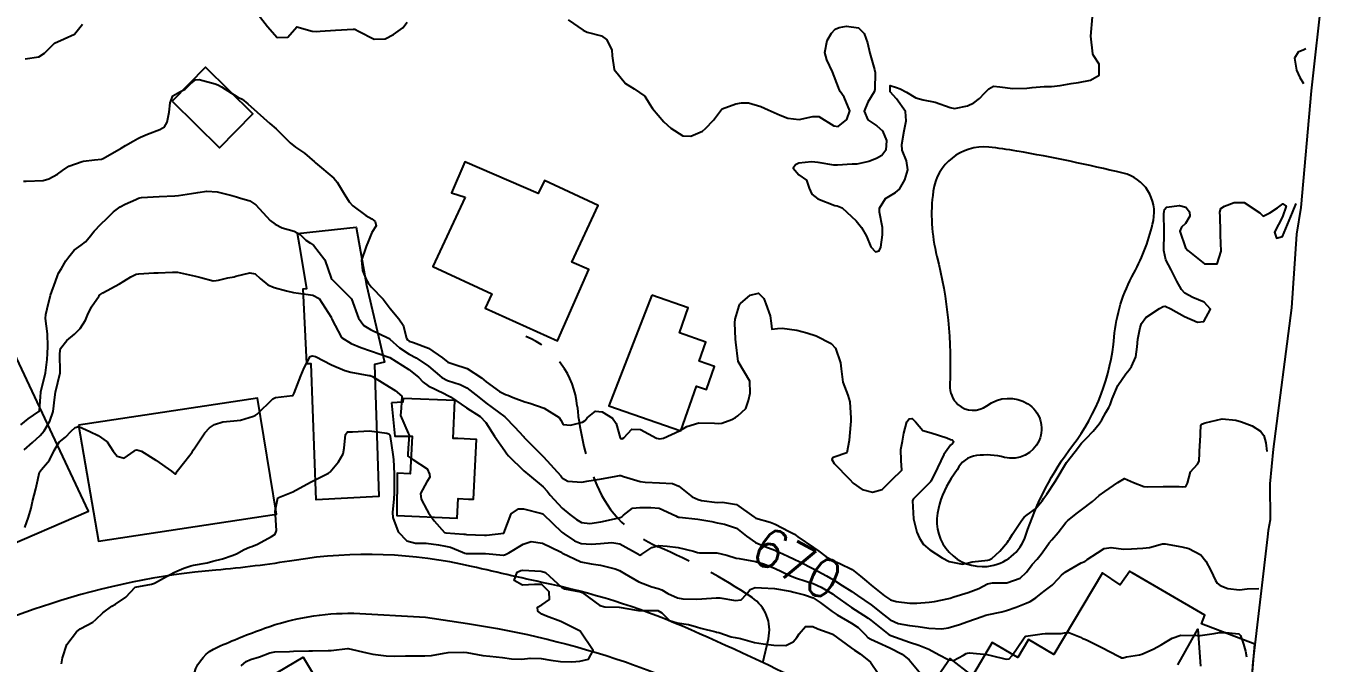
# Model space of a CAD drawing. Header units: metres. Extents: x 298520 to 308411, y 7433745 to 7450750.
# Drawn here: x 300489.4 to 300623.2, y 7445935.6 to 7446001.3 of the extents above; entities that cross this region are included whole.
import ezdxf
from ezdxf.enums import TextEntityAlignment as Align

# ---------------------------------------------------------------- set-up
doc = ezdxf.new("R2010")
doc.units = ezdxf.units.M
doc.header["$LTSCALE"] = 10
doc.linetypes.add('DASHED', pattern=[0.75, 0.5, -0.25])
for name, color, linetype in [('Area', 45, 'Continuous'), ('Cotas', 45, 'Continuous'), ('Curvas de Nivel 1m', 11, 'Continuous'), ('Curvas de Nivel 5m', 15, 'Continuous'), ('Edificações', 30, 'Continuous'), ('Hidrografia', 140, 'Continuous'), ('Vias Primárias', 230, 'Continuous'), ('Vias Secundárias', 230, 'DASHED')]:
    doc.layers.add(name, color=color, linetype=linetype)
doc.styles.add('Style-STANDARD', font='STANDARD.shx')

msp = doc.modelspace()

# ---------------------------------------------------------------- linework, layer by layer
at = {"layer": 'Area'}
msp.add_polyline3d([(300623.19, 7446004.82, 679.49), (300622.07, 7445994.59, 675.5), (300620.98, 7445982.57, 671.49), (300620.56, 7445979.82, 671.14), (300620.05, 7445972.21, 674.22), (300618.14, 7445957.65, 669.54), (300617.81, 7445954.07, 676.46), (300617.83, 7445950.33, 674.09), (300617.61, 7445949.23, 674.25), (300617.54, 7445948.58, 673.91), (300616.05, 7445935.68, 674.17), (300615.76, 7445932.02, 672.63)], dxfattribs=at)
at = {"layer": 'Curvas de Nivel 1m', "flags": 128}
for points, elevation in [([(300489.3, 7445997.9), (300490.72, 7445998.12), (300491.3, 7445998.49), (300492.33, 7445999.51), (300493.32, 7445999.97), (300494.38, 7446000.44), (300495.2, 7446001.48)], 667), ([(300513.35, 7446002.48), (300514.31, 7446001.25), (300515.32, 7446000.12), (300516.41, 7446000.14), (300517.33, 7446001.22), (300518.91, 7446000.78), (300519.33, 7446000.73), (300519.76, 7446000.76), (300521.33, 7446000.87), (300523.17, 7446000.98), (300523.33, 7446000.97), (300523.72, 7446000.75), (300525.32, 7445999.95), (300526.46, 7445999.97), (300527.33, 7446000.41), (300528.27, 7446001.09), (300528.73, 7446001.69)], 667), ([(300545.35, 7446001.93), (300546.92, 7446000.86), (300547.33, 7446000.66), (300548.78, 7446000.29), (300549.32, 7445999.91), (300549.86, 7445998.82), (300549.91, 7445998.22), (300550.09, 7445996.82), (300551.27, 7445995.36), (300552.17, 7445994.8), (300553.26, 7445994.04), (300553.75, 7445993.28), (300554.06, 7445992.78), (300555.22, 7445991.41), (300555.95, 7445990.75), (300557.21, 7445989.95), (300558.02, 7445989.92), (300559.21, 7445990.46), (300559.54, 7445990.72), (300560.35, 7445991.58), (300561.18, 7445992.69), (300561.24, 7445992.74), (300562.67, 7445993.25), (300563.25, 7445993.37), (300563.96, 7445993.37), (300565.24, 7445992.99), (300566.02, 7445992.63), (300567.23, 7445992.11), (300568.04, 7445991.8), (300569.22, 7445991.65), (300570.61, 7445991.96), (300571.23, 7445991.95), (300572.77, 7445991), (300573.22, 7445990.92), (300574.12, 7445991.65), (300574.45, 7445992.54), (300573.86, 7445993.94), (300573.44, 7445994.55), (300573.38, 7445994.66), (300573.27, 7445994.95), (300572.64, 7445996.56), (300572.05, 7445997.82), (300571.85, 7445998.56), (300572.1, 7445999.79), (300572.53, 7446000.56), (300572.93, 7446000.96), (300573.34, 7446001.15), (300574.1, 7446001.29), (300575.34, 7446001.1), (300575.91, 7446000.51), (300576.27, 7445999.56), (300576.5, 7445998.51), (300576.99, 7445996.8), (300577.04, 7445996.5), (300577.01, 7445994.75), (300576.95, 7445994.5), (300576.31, 7445993.45), (300575.92, 7445992.52), (300576.31, 7445991.6), (300577.22, 7445991), (300577.82, 7445990.49), (300578.23, 7445989.47), (300578.15, 7445988.49), (300577.73, 7445987.95), (300577.18, 7445987.64), (300576.39, 7445987.3), (300575.17, 7445987.04), (300574.68, 7445987.03), (300573.17, 7445986.93), (300572.77, 7445986.95), (300571.17, 7445987.22), (300570.49, 7445987.27), (300569.17, 7445987.13), (300568.81, 7445986.96), (300568.59, 7445986.61), (300569.16, 7445985.93), (300569.95, 7445985.38), (300570.23, 7445984.58), (300570.52, 7445983.96), (300571.13, 7445983.46), (300572.89, 7445982.79), (300573.12, 7445982.73), (300573.63, 7445982.54), (300575.1, 7445981.21), (300575.65, 7445980.52), (300576.17, 7445979.6), (300576.62, 7445978.51), (300577.07, 7445978), (300577.46, 7445978.11), (300577.63, 7445978.49), (300577.82, 7445979.76), (300577.8, 7445980.49), (300577.51, 7445982.1), (300577.51, 7445982.5), (300578.13, 7445983.49), (300579.14, 7445984.1), (300579.56, 7445984.47), (300580.13, 7445985.44), (300580.43, 7445986.46), (300580.27, 7445987.37), (300579.85, 7445988.47), (300579.8, 7445989.07), (300580.03, 7445990.47), (300580.25, 7445991.5), (300580.17, 7445992.47), (300579.25, 7445993.78), (300578.59, 7445994.49), (300578.61, 7445995.15), (300579.27, 7445994.95), (300579.62, 7445994.83), (300580.29, 7445994.46), (300581.25, 7445993.88), (300582.01, 7445993.68), (300583.25, 7445993.43), (300584.79, 7445992.87), (300585.24, 7445992.8), (300586.57, 7445993.06), (300587.25, 7445993.38), (300587.81, 7445993.82), (300588.34, 7445994.37), (300588.8, 7445994.83), (300589.27, 7445995.08), (300589.93, 7445995.01), (300591.27, 7445994.84), (300592.71, 7445994.87), (300593.27, 7445994.95), (300594.51, 7445995.06), (300595.27, 7445995.05), (300596.16, 7445995.17), (300597.27, 7445995.38), (300598.06, 7445995.47), (300599.28, 7445995.71), (300600.17, 7445996.23), (300600.17, 7445997.36), (300599.59, 7445998.24), (300599.52, 7445998.44), (300599.33, 7446000.24), (300599.49, 7446002.24)], 667), ([(300621.51, 7445998.95), (300621.32, 7445998.85), (300620.72, 7445998.58), (300620.36, 7445997.99), (300620.54, 7445996.74), (300620.88, 7445995.98), (300621.27, 7445995.37)], 667), ([(300489.14, 7445985.3), (300489.4, 7445985.29), (300491.14, 7445985.36), (300491.75, 7445985.52), (300492.64, 7445986.02), (300493.16, 7445986.4), (300493.82, 7445986.83), (300495.17, 7445987.32), (300495.31, 7445987.34), (300496.46, 7445987.47), (300497.17, 7445987.56), (300497.35, 7445987.63), (300499.19, 7445988.7), (300499.65, 7445988.96), (300500.43, 7445989.42), (300500.91, 7445989.69), (300501.2, 7445989.82), (300501.92, 7445990.12), (300503.21, 7445990.62), (300503.69, 7445990.9), (300503.94, 7445991.37), (300504.17, 7445992.42), (300504.25, 7445993.37), (300504.53, 7445994.09), (300505.25, 7445994.5), (300505.82, 7445994.79), (300506.39, 7445995.35), (300506.87, 7445995.75), (300507.27, 7445995.77), (300508.92, 7445995.32), (300509.18, 7445995.23), (300509.26, 7445995.19), (300509.55, 7445995.01), (300511.25, 7445993.97), (300511.71, 7445993.74), (300512.3, 7445993.27), (300513.23, 7445992.39), (300514.56, 7445991.25), (300515.21, 7445990.67), (300516.64, 7445989.23), (300517.19, 7445988.78), (300518.15, 7445988.17), (300519.17, 7445987.27), (300519.26, 7445987.19), (300521.15, 7445985.6), (300521.52, 7445985.17), (300522.13, 7445984.16), (300522.73, 7445983.15), (300523.12, 7445982.74), (300524.48, 7445981.75), (300525.1, 7445981.39), (300525.44, 7445981.12), (300525.54, 7445980.66), (300525.08, 7445979.99), (300524.74, 7445979.13), (300524.5, 7445978.56), (300524.02, 7445977.14), (300524.11, 7445976.06), (300524.49, 7445975.13), (300524.69, 7445974.8), (300525.02, 7445974.38), (300526.26, 7445973.11), (300526.99, 7445972.16), (300527.86, 7445971.09), (300528.31, 7445970.42), (300528.67, 7445969.07), (300528.78, 7445968.9), (300528.95, 7445968.79), (300529.38, 7445968.63), (300530.94, 7445968.05), (300532.37, 7445967.04), (300532.93, 7445966.62), (300533.55, 7445966.39), (300534.92, 7445965.97), (300536.4, 7445964.98), (300536.9, 7445964.58), (300538.27, 7445963.59), (300538.89, 7445963.27), (300539.12, 7445963.19), (300539.67, 7445962.95), (300540.88, 7445962.53), (300541.41, 7445962.39), (300542.87, 7445961.88), (300544.42, 7445960.89), (300544.6, 7445960.64), (300544.85, 7445960.19), (300545.6, 7445960.12), (300546.85, 7445960.42), (300547.12, 7445960.59), (300547.33, 7445960.86), (300548.17, 7445961.55), (300548.86, 7445961.49), (300549.92, 7445960.82), (300550.3, 7445960.27), (300550.71, 7445958.81), (300550.77, 7445958.75), (300550.83, 7445958.73), (300550.94, 7445958.7), (300551.1, 7445958.81), (300551.94, 7445959.7), (300552.84, 7445959.65), (300554.49, 7445958.77), (300554.83, 7445958.69), (300555.21, 7445958.76), (300556.84, 7445959.54), (300557.62, 7445959.96), (300558.85, 7445960.36), (300560.45, 7445960.3), (300560.85, 7445960.28), (300561.22, 7445960.32), (300562.26, 7445960.68), (300562.62, 7445960.91), (300562.86, 7445961.07), (300563.71, 7445961.82), (300563.99, 7445962.66), (300564.15, 7445963.4), (300564.1, 7445964.66), (300562.92, 7445966.67), (300562.67, 7445968.67), (300562.64, 7445968.99), (300562.55, 7445970.67), (300562.59, 7445971.06), (300563, 7445972.41), (300563.07, 7445972.6), (300563.14, 7445972.67), (300564.13, 7445973.54), (300565.01, 7445973.74), (300565.55, 7445973.18), (300565.77, 7445972.64), (300566.22, 7445971.39), (300566.32, 7445970.63), (300566.37, 7445970.03), (300566.97, 7445970.07), (300567.46, 7445970.12), (300568.97, 7445969.9), (300570.01, 7445969.63), (300570.96, 7445969.31), (300572.52, 7445968.55), (300572.95, 7445968.05), (300573.47, 7445966.54), (300573.54, 7445965.92), (300573.7, 7445964.54), (300574.22, 7445963.21), (300574.45, 7445962.53), (300574.55, 7445960.84), (300574.54, 7445960.53), (300574.39, 7445958.99), (300574.35, 7445958.53), (300574.11, 7445957.24), (300572.82, 7445956.82), (300572.63, 7445956.73), (300572.58, 7445956.55), (300572.81, 7445956.16), (300574.39, 7445954.53), (300574.78, 7445954.13), (300575.72, 7445953.46), (300576.77, 7445953.21), (300577.79, 7445953.48), (300578.78, 7445954.48), (300579.8, 7445955.47), (300579.74, 7445956.47), (300579.7, 7445957.59), (300579.88, 7445958.47), (300580.01, 7445959.3), (300580.32, 7445960.47), (300580.56, 7445960.76), (300580.86, 7445960.81), (300581.2, 7445960.45), (300581.97, 7445959.56), (300582.84, 7445959.31), (300584.45, 7445958.8), (300584.84, 7445958.64), (300585.01, 7445958.58), (300585.17, 7445958.4), (300585.02, 7445958.22), (300584.83, 7445958.06), (300584.13, 7445957.1), (300583.82, 7445956.42), (300583.5, 7445955.72), (300582.87, 7445954.43), (300582.84, 7445954.37), (300582.78, 7445954.26), (300580.96, 7445952.46), (300580.91, 7445952.31), (300581.01, 7445950.46), (300581.35, 7445949.08), (300581.62, 7445948.45), (300582.04, 7445947.78), (300582.7, 7445947.23), (300583.97, 7445946.42), (300584.69, 7445946.05), (300586.07, 7445945.78), (300586.68, 7445945.91), (300587.05, 7445946.01), (300588.68, 7445946.19), (300588.83, 7445946.21), (300589.08, 7445946.36), (300589.92, 7445947.12), (300590.71, 7445948.05), (300590.83, 7445948.22), (300590.91, 7445948.34), (300591.24, 7445948.86), (300592.18, 7445950.32), (300592.43, 7445950.62), (300592.74, 7445950.85), (300593.59, 7445951.46), (300594.28, 7445952.29), (300594.48, 7445952.58), (300594.77, 7445952.99), (300595.62, 7445954.28), (300596.8, 7445956.26), (300597.69, 7445957.38), (300598.36, 7445958.24), (300598.58, 7445958.49), (300598.84, 7445958.74), (300599.57, 7445959.5), (300600.17, 7445960.23), (300600.44, 7445960.65), (300600.87, 7445961.43), (300601.17, 7445961.92), (300601.3, 7445962.21), (300601.52, 7445962.84), (300602.1, 7445964.2), (300602.92, 7445965.4), (300603.28, 7445965.83), (300603.53, 7445966.18), (300603.95, 7445967.17), (300604.09, 7445968.18), (300604.17, 7445968.97), (300604.4, 7445970.18), (300604.54, 7445970.61), (300604.98, 7445971.21), (300606.41, 7445972.15), (300606.78, 7445972.36), (300607, 7445972.4), (300607.57, 7445972.13), (300608.98, 7445971.33), (300610.34, 7445970.75), (300610.98, 7445970.8), (300611.66, 7445972.09), (300611, 7445972.8), (300609.83, 7445973.29), (300609.02, 7445973.73), (300608.66, 7445974.12), (300608.19, 7445974.97), (300607.61, 7445976.13), (300607.06, 7445977.17), (300606.84, 7445978.14), (300606.88, 7445979.94), (300606.89, 7445980.14), (300606.87, 7445981.9), (300606.88, 7445982.14), (300606.91, 7445982.35), (300607.12, 7445982.61), (300608.47, 7445982.78), (300609.12, 7445982.59), (300609.51, 7445982.12), (300609.54, 7445981.69), (300609.1, 7445980.91), (300608.67, 7445980.55), (300608.52, 7445980.13), (300609.08, 7445978.42), (300609.32, 7445978.12), (300611.05, 7445976.76), (300612.37, 7445976.76), (300612.77, 7445978.07), (300612.72, 7445979.71), (300612.7, 7445980.08), (300612.66, 7445981.63), (300612.64, 7445982.08), (300612.73, 7445982.47), (300613.12, 7445982.71), (300614.12, 7445983.07), (300615.13, 7445983.1), (300616.76, 7445982.03), (300616.92, 7445981.83), (300617.11, 7445981.68), (300617.79, 7445982.01), (300618.59, 7445982.54), (300619.13, 7445982.93), (300619.48, 7445982.71), (300619.11, 7445981.62), (300618.29, 7445980.01), (300618.48, 7445979.4), (300619.09, 7445979.58), (300620.14, 7445982.06), (300620.52, 7445982.99)], 668), ([(300488.84, 7445960.13), (300489.61, 7445960.78), (300490.71, 7445961.53), (300490.77, 7445961.63), (300490.88, 7445963.04), (300490.9, 7445963.53), (300490.91, 7445963.55), (300491.38, 7445965.52), (300491.56, 7445966.88), (300491.59, 7445967.52), (300491.63, 7445968.21), (300491.6, 7445969.52), (300491.4, 7445971.1), (300491.42, 7445971.52), (300491.58, 7445972.11), (300491.92, 7445973.52), (300492.44, 7445974.94), (300492.64, 7445975.51), (300492.75, 7445975.78), (300493.03, 7445976.27), (300493.5, 7445977.05), (300493.79, 7445977.49), (300494.37, 7445978.18), (300495.07, 7445978.69), (300495.52, 7445979.02), (300495.91, 7445979.47), (300496.41, 7445980.14), (300497.09, 7445980.84), (300497.72, 7445981.45), (300498.43, 7445982.12), (300499.11, 7445982.65), (300499.63, 7445982.91), (300500.72, 7445983.41), (300501, 7445983.53), (300501.12, 7445983.56), (300501.3, 7445983.59), (300503.13, 7445983.69), (300504.73, 7445983.77), (300505.13, 7445983.8), (300506.47, 7445984), (300507.13, 7445984.13), (300508.06, 7445984.25), (300509.13, 7445984.17), (300510.62, 7445983.81), (300511.13, 7445983.67), (300511.42, 7445983.58), (300512.49, 7445983.27), (300513.12, 7445982.85), (300514.6, 7445981.24), (300515.09, 7445980.84), (300515.84, 7445980.48), (300517.08, 7445980.11), (300517.67, 7445979.8), (300518.28, 7445979.2), (300518.77, 7445978.89), (300519.07, 7445978.68), (300520.22, 7445977.18), (300520.9, 7445975.29), (300520.95, 7445975.17), (300521.02, 7445975.09), (300523, 7445973.15), (300523.7, 7445971.14), (300524.25, 7445970.41), (300524.96, 7445969.98), (300526.82, 7445969.1), (300526.95, 7445969), (300527.94, 7445968.08), (300528.94, 7445967.44), (300529.67, 7445967.06), (300530.92, 7445966.21), (300532.32, 7445965.04), (300532.9, 7445964.71), (300534.19, 7445964.31), (300534.89, 7445963.96), (300536.12, 7445962.99), (300536.87, 7445962.4), (300538.82, 7445960.96), (300538.85, 7445960.93), (300539.83, 7445959.93), (300540.74, 7445958.93), (300540.78, 7445958.88), (300540.83, 7445958.81), (300542.73, 7445956.91), (300542.81, 7445956.83), (300544.61, 7445954.88), (300544.68, 7445954.78), (300544.78, 7445954.65), (300545.31, 7445954.34), (300546.78, 7445954.24), (300547.29, 7445954.34), (300548.78, 7445954.58), (300550.13, 7445954.82), (300550.67, 7445954.93), (300550.78, 7445954.92), (300551.07, 7445954.81), (300552.78, 7445954.31), (300553.32, 7445954.24), (300554.78, 7445954.17), (300556.11, 7445954.09), (300556.77, 7445953.82), (300558.15, 7445952.73), (300558.76, 7445952.43), (300559.12, 7445952.35), (300560.75, 7445952.14), (300561.29, 7445952.15), (300562.75, 7445951.94), (300564.51, 7445950.65), (300564.73, 7445950.51), (300566.2, 7445950.1), (300566.73, 7445949.89), (300568.17, 7445949.15), (300568.72, 7445948.85), (300569.08, 7445948.6), (300570.7, 7445947.49), (300571.24, 7445947.12), (300571.96, 7445946.56), (300572.69, 7445946.14), (300573.39, 7445945.83), (300574.67, 7445945.21), (300575.54, 7445944.52), (300576.15, 7445944), (300576.65, 7445943.6), (300578.02, 7445942.49), (300578.64, 7445942.08), (300579.21, 7445941.9), (300580.63, 7445941.74), (300581.35, 7445941.73), (300582.63, 7445941.83), (300583.16, 7445941.9), (300584.64, 7445942.23), (300584.78, 7445942.27), (300585.17, 7445942.4), (300586.65, 7445942.83), (300587.77, 7445943.25), (300588.66, 7445943.74), (300589.17, 7445943.84), (300590.66, 7445943.83), (300592.01, 7445944.32), (300592.67, 7445944.95), (300593.26, 7445945.72), (300593.77, 7445946.3), (300594.19, 7445946.79), (300594.7, 7445947.51), (300595.03, 7445947.96), (300595.3, 7445948.28), (300595.95, 7445949.05), (300596.73, 7445950.05), (300596.94, 7445950.27), (300597.94, 7445951.06), (300598.75, 7445951.67), (300599.08, 7445951.91), (300599.48, 7445952.23), (300600.16, 7445952.84), (300600.77, 7445953.28), (300602.1, 7445954.2), (300602.79, 7445954.59), (300603.73, 7445954.18), (300604.78, 7445953.78), (300605.21, 7445953.73), (300606.78, 7445953.77), (300608.43, 7445953.78), (300608.78, 7445953.76), (300609.11, 7445953.78), (300609.29, 7445954.11), (300609.6, 7445955.31), (300610.33, 7445956.1), (300610.5, 7445956.41), (300610.58, 7445958.1), (300610.59, 7445958.35), (300610.69, 7445960.1), (300610.74, 7445960.21), (300610.85, 7445960.26), (300611.11, 7445960.35), (300612.86, 7445960.76), (300614.29, 7445960.62), (300614.86, 7445960.47), (300615.96, 7445960.04), (300616.85, 7445959.5), (300617.19, 7445959.05), (300617.39, 7445958.27), (300617.5, 7445957.4)], 669), ([(300489.26, 7445949.54), (300489.65, 7445950.62), (300489.9, 7445951.54), (300490.06, 7445952.23), (300490.39, 7445953.53), (300490.46, 7445953.84), (300490.78, 7445955.25), (300490.97, 7445955.53), (300491.8, 7445956.51), (300492.29, 7445957.51), (300492.82, 7445958.34), (300493.46, 7445958.86), (300494.06, 7445959.49), (300494.45, 7445959.87), (300494.84, 7445959.96), (300495.96, 7445959.47), (300496.83, 7445959.03), (300497.77, 7445958.39), (300498.39, 7445957.44), (300498.8, 7445956.9), (300499.51, 7445956.72), (300500.55, 7445957.41), (300500.69, 7445957.54), (300500.81, 7445957.58), (300501.29, 7445957.41), (300502.8, 7445956.51), (300504.41, 7445955.37), (300504.6, 7445955.18), (300504.78, 7445955.07), (300504.91, 7445955.23), (300504.99, 7445955.36), (300505.79, 7445956.36), (300506.52, 7445957.34), (300506.64, 7445957.52), (300506.82, 7445957.78), (300507.86, 7445959.32), (300508.32, 7445959.84), (300508.85, 7445960.18), (300509.7, 7445960.45), (300510.85, 7445960.54), (300511.51, 7445960.62), (300512.86, 7445961.03), (300513.03, 7445961.1), (300513.25, 7445961.26), (300514.88, 7445962.83), (300515.15, 7445962.96), (300516.88, 7445963.17), (300516.97, 7445963.22), (300517.08, 7445963.41), (300517.76, 7445965.21), (300518.09, 7445966.03), (300518.73, 7445967.19), (300518.93, 7445967.26), (300519.28, 7445967.19), (300520.92, 7445966.34), (300522.31, 7445965.76), (300522.91, 7445965.57), (300524.79, 7445965.24), (300524.9, 7445965.22), (300525.17, 7445965.12), (300526.89, 7445964.08), (300527.49, 7445963.69), (300528.18, 7445963.09), (300528.1, 7445961.85), (300528.05, 7445961.09), (300528.83, 7445959.27), (300528.91, 7445959.16), (300528.93, 7445959.08), (300528.82, 7445957.72), (300528.79, 7445957.1), (300528.8, 7445957.08), (300528.81, 7445956.9), (300529.33, 7445956.55), (300530.79, 7445955.59), (300531.05, 7445955.05), (300531.08, 7445954.74), (300530.77, 7445954.26), (300530.11, 7445953.06), (300530.18, 7445952.49), (300530.75, 7445951.37), (300530.93, 7445951.05), (300531.52, 7445950.25), (300532.6, 7445949.03), (300532.71, 7445949.01), (300534.58, 7445948.87), (300534.71, 7445948.86), (300534.87, 7445948.84), (300536.71, 7445948.75), (300536.93, 7445948.76), (300538.71, 7445948.96), (300539.47, 7445950.95), (300540.22, 7445951.46), (300540.74, 7445951.46), (300542.64, 7445951), (300542.73, 7445950.95), (300542.79, 7445950.91), (300544.71, 7445949.07), (300544.81, 7445948.99), (300544.95, 7445948.89), (300546.02, 7445948.18), (300546.7, 7445947.9), (300547.73, 7445947.82), (300548.7, 7445947.89), (300549.88, 7445948), (300550.7, 7445947.86), (300552.6, 7445946.79), (300552.69, 7445946.73), (300552.77, 7445946.71), (300552.97, 7445946.79), (300554, 7445947.48), (300554.7, 7445947.68), (300555.57, 7445947.63), (300556.7, 7445947.48), (300558.3, 7445947.12), (300558.7, 7445946.98), (300558.93, 7445946.95), (300560.7, 7445946.93), (300561.72, 7445946.68), (300562.69, 7445946.39), (300563.02, 7445946.34), (300564.68, 7445946.04), (300565.51, 7445945.81), (300566.67, 7445945.36), (300568.24, 7445944.6), (300568.66, 7445944.42), (300568.92, 7445944.33), (300570.65, 7445943.78), (300571.48, 7445943.39), (300572.64, 7445942.7), (300572.86, 7445942.55), (300574.62, 7445941.29), (300575.86, 7445940.51), (300576.32, 7445940.21), (300576.61, 7445940), (300578.51, 7445938.48), (300578.59, 7445938.43), (300578.68, 7445938.39), (300580.59, 7445937.72), (300581.55, 7445937.41), (300582.58, 7445936.99), (300583.67, 7445936.42), (300584.57, 7445935.92), (300585.13, 7445935.83), (300586.17, 7445936.39), (300586.43, 7445936.54), (300586.57, 7445936.59), (300586.82, 7445936.63), (300588.57, 7445936.45), (300589.02, 7445936.36), (300590.57, 7445935.96), (300590.9, 7445936.01), (300591.18, 7445936.33), (300592.35, 7445938.07), (300592.54, 7445938.31), (300592.59, 7445938.34), (300594.29, 7445938.59), (300594.6, 7445938.61), (300596.25, 7445938.62), (300596.6, 7445938.67), (300597.05, 7445938.72), (300598.24, 7445938.25), (300598.45, 7445938.1), (300598.59, 7445938.05), (300598.87, 7445937.96), (300600.58, 7445937.11), (300601.17, 7445936.8), (300602.32, 7445936.19), (300602.48, 7445936.11), (300602.56, 7445936.1), (300602.64, 7445936.11), (300603.01, 7445936.19), (300604.33, 7445936.41), (300604.57, 7445936.48), (300605.75, 7445936.99), (300606.58, 7445937.44), (300607.02, 7445937.71), (300607.7, 7445938.13), (300608.6, 7445938.44), (300610.3, 7445938.4), (300610.6, 7445938.39), (300612.05, 7445938.63), (300612.6, 7445938.71), (300613.25, 7445938.72), (300614.6, 7445938.59), (300614.78, 7445938.42), (300615.08, 7445937.53), (300615.27, 7445936.8), (300615.4, 7445936.19)], 671), ([(300493.05, 7445935.5), (300493.15, 7445936.09), (300493.58, 7445937.49), (300494.59, 7445938.8), (300494.98, 7445939.09), (300495.71, 7445939.47), (300496.27, 7445939.79), (300496.6, 7445940.06), (300497.31, 7445940.75), (300498.25, 7445941.44), (300498.63, 7445941.64), (300499.69, 7445942.36), (300500.64, 7445943.41), (300502.35, 7445943.69), (300502.65, 7445943.79), (300503.59, 7445944.31), (300504.66, 7445944.91), (300504.96, 7445945.06), (300505.66, 7445945.35), (300506.4, 7445945.61), (300506.67, 7445945.68), (300508.07, 7445945.92), (300508.67, 7445946.06), (300509.67, 7445946.31), (300510.68, 7445946.65), (300511.12, 7445946.85), (300511.92, 7445947.28), (300512.46, 7445947.51), (300512.7, 7445947.58), (300513.27, 7445947.83), (300514.71, 7445948.61), (300515.1, 7445948.85), (300515.23, 7445949.23), (300515.13, 7445950.85), (300515.11, 7445951.24), (300515.39, 7445952.6), (300516.76, 7445953.16), (300516.94, 7445953.22), (300518.77, 7445954.22), (300520.61, 7445955.17), (300520.72, 7445955.24), (300520.78, 7445955.29), (300521.66, 7445956.31), (300522.12, 7445957.16), (300522.24, 7445957.74), (300522.37, 7445959.15), (300522.56, 7445959.43), (300522.84, 7445959.41), (300523.1, 7445959.41), (300524.84, 7445959.53), (300526.64, 7445959.3), (300526.83, 7445959.21), (300526.93, 7445959.1), (300526.98, 7445958.95), (300527.27, 7445957.1), (300527.32, 7445956.58), (300527.39, 7445955.09), (300527.4, 7445954.47), (300527.39, 7445953.09), (300527.35, 7445952.5), (300527.23, 7445951.1), (300527.26, 7445950.57), (300527.79, 7445949.09), (300528.7, 7445948.19), (300529.58, 7445947.94), (300530.7, 7445947.92), (300531.98, 7445947.75), (300532.7, 7445947.63), (300533.2, 7445947.52), (300534.43, 7445947), (300534.69, 7445946.89), (300534.82, 7445946.87), (300536.69, 7445946.87), (300536.81, 7445946.86), (300538.69, 7445946.71), (300538.9, 7445946.75), (300539.24, 7445946.95), (300540.7, 7445947.84), (300541.53, 7445948.09), (300542.7, 7445947.95), (300544.55, 7445947.03), (300544.69, 7445946.94), (300544.72, 7445946.92), (300544.77, 7445946.89), (300546.68, 7445946.02), (300547.74, 7445945.79), (300548.68, 7445945.68), (300550.2, 7445945.28), (300550.67, 7445945.1), (300551.18, 7445944.8), (300552.65, 7445943.96), (300554, 7445943.43), (300554.65, 7445943.25), (300555.01, 7445943.12), (300555.65, 7445942.75), (300556.64, 7445942.3), (300557.19, 7445942.18), (300558.63, 7445942.15), (300559.17, 7445942.18), (300560.64, 7445942.31), (300561.03, 7445942.29), (300562.63, 7445942.02), (300563.2, 7445942.1), (300563.77, 7445942.66), (300564.16, 7445943.15), (300564.65, 7445943.36), (300565.32, 7445943.31), (300566.65, 7445943.26), (300568.27, 7445942.98), (300568.65, 7445942.87), (300569.75, 7445942.59), (300570.64, 7445942.28), (300571.38, 7445941.82), (300572.62, 7445940.9), (300573.14, 7445940.54), (300574.6, 7445939.68), (300575.3, 7445939.22), (300576.02, 7445938.51), (300576.3, 7445938.21), (300576.59, 7445938.04), (300577.37, 7445937.7), (300578.58, 7445937.12), (300579.83, 7445936.47), (300580.56, 7445935.89), (300581.78, 7445934.44)], 672), ([(300511.58, 7445935.28), (300512.11, 7445935.72), (300512.56, 7445935.92), (300513.5, 7445936.19), (300514.56, 7445936.62), (300515.07, 7445936.73), (300516.57, 7445936.77), (300517, 7445936.78), (300518.57, 7445936.81), (300518.95, 7445936.81), (300520.57, 7445936.85), (300520.87, 7445936.87), (300522.57, 7445937.08), (300522.64, 7445937.08), (300524.57, 7445936.61), (300525.18, 7445936.49), (300526.56, 7445936.32), (300527.38, 7445936.27), (300528.56, 7445936.3), (300529.31, 7445936.32), (300530.56, 7445936.32), (300531.25, 7445936.35), (300532.57, 7445936.58), (300532.95, 7445936.64), (300534.57, 7445936.7), (300534.9, 7445936.67), (300536.56, 7445936.35), (300537.28, 7445936.26), (300538.56, 7445936.15), (300539.5, 7445936.01), (300540.56, 7445935.96), (300541.42, 7445936.07), (300542.56, 7445936.05), (300543.58, 7445935.87), (300544.56, 7445935.71), (300545.73, 7445935.7), (300546.56, 7445935.76), (300547.44, 7445935.98), (300547.92, 7445936.85), (300546.59, 7445938.86), (300544.61, 7445939.86), (300543.11, 7445940.41), (300542.62, 7445940.6), (300542.22, 7445940.91), (300542.2, 7445941.34), (300542.63, 7445941.56), (300543.43, 7445942.11), (300543.41, 7445942.9), (300542.65, 7445943.66), (300541.89, 7445943.68), (300540.65, 7445943.6), (300539.78, 7445944.07), (300540.09, 7445944.94), (300540.47, 7445945.13), (300540.67, 7445945.16), (300542.54, 7445945.04), (300542.66, 7445945.02), (300543, 7445944.91), (300544.65, 7445943.39), (300544.98, 7445943.22), (300546.64, 7445942.91), (300546.79, 7445942.86), (300548.63, 7445941.49), (300549.14, 7445941.35), (300550.63, 7445941.34), (300552.4, 7445941.01), (300552.62, 7445940.99), (300554.39, 7445941), (300554.62, 7445940.97), (300555.02, 7445940.76), (300555.8, 7445939.95), (300556.6, 7445939.73), (300557.79, 7445939.54), (300558.6, 7445939.3), (300559.06, 7445939.18), (300560.59, 7445938.78), (300560.66, 7445938.76), (300560.91, 7445938.7), (300562.18, 7445938.27), (300562.59, 7445938.21), (300563.16, 7445938.09), (300564.58, 7445937.69), (300565.5, 7445937.55), (300566.58, 7445937.4), (300567.82, 7445937.37), (300568.58, 7445937.75), (300568.98, 7445938.2), (300569.21, 7445938.59), (300569.86, 7445939.33), (300570.6, 7445939.35), (300571.12, 7445939.09), (300572.59, 7445938.57), (300572.65, 7445938.55), (300574.58, 7445937.13), (300574.93, 7445936.88), (300575.51, 7445936.52), (300576.56, 7445935.66), (300577.36, 7445934.49)], 673)]:
    msp.add_lwpolyline(points, dxfattribs=dict(at, elevation=elevation))
at = {"layer": 'Curvas de Nivel 5m', "elevation": 670, "flags": 128}
msp.add_lwpolyline([(300489.18, 7445957.55), (300490.04, 7445958.31), (300490.83, 7445959.04), (300491.24, 7445959.52), (300491.85, 7445960.51), (300492.18, 7445961.51), (300492.37, 7445963), (300492.44, 7445963.51), (300492.9, 7445965.5), (300492.88, 7445967.5), (300492.94, 7445968.02), (300493.61, 7445968.83), (300494.39, 7445969.49), (300494.68, 7445969.76), (300494.96, 7445970.1), (300495.51, 7445970.94), (300495.74, 7445971.47), (300496.14, 7445972.32), (300496.92, 7445973.46), (300496.95, 7445973.51), (300497, 7445973.55), (300497.31, 7445973.76), (300499.02, 7445974.7), (300499.48, 7445974.96), (300500.2, 7445975.42), (300500.76, 7445975.68), (300501.03, 7445975.74), (300502.59, 7445975.82), (300503.03, 7445975.82), (300504.51, 7445975.89), (300505.03, 7445975.89), (300506.89, 7445975.47), (300507.02, 7445975.44), (300507.42, 7445975.33), (300508.72, 7445975.01), (300509.02, 7445975.03), (300509.25, 7445975.08), (300510.23, 7445975.3), (300510.88, 7445975.43), (300511.03, 7445975.47), (300512.49, 7445975.82), (300513.03, 7445975.73), (300513.56, 7445975.26), (300514.35, 7445974.58), (300515.01, 7445974.31), (300516.26, 7445973.97), (300517.01, 7445973.79), (300517.52, 7445973.73), (300519.01, 7445973.54), (300519.64, 7445973.18), (300520.89, 7445971.26), (300520.93, 7445971.17), (300520.97, 7445971.05), (300521.97, 7445969.16), (300522.95, 7445968.53), (300523.94, 7445968.14), (300524.94, 7445967.78), (300526.93, 7445967.1), (300528.91, 7445965.85), (300529.89, 7445965.06), (300530.39, 7445964.55), (300530.89, 7445964.17), (300532.55, 7445963.36), (300532.88, 7445963.19), (300533, 7445963.14), (300533.22, 7445963.02), (300534.87, 7445961.91), (300536.28, 7445960.99), (300536.85, 7445960.39), (300537.74, 7445958.97), (300538.82, 7445957.45), (300539.02, 7445957.16), (300539.18, 7445956.95), (300540.79, 7445955.4), (300541.35, 7445954.92), (300542.77, 7445953.76), (300543.17, 7445953.31), (300543.48, 7445952.9), (300544.74, 7445951.55), (300545.53, 7445950.88), (300546.22, 7445950.36), (300546.73, 7445950.08), (300547.59, 7445949.98), (300548.73, 7445950.15), (300550.44, 7445950.52), (300550.73, 7445950.59), (300550.89, 7445950.65), (300551.07, 7445950.81), (300552.01, 7445951.53), (300552.75, 7445951.61), (300553.9, 7445951.62), (300554.74, 7445951.56), (300556.47, 7445950.74), (300556.64, 7445950.65), (300556.73, 7445950.62), (300556.86, 7445950.61), (300558.73, 7445950.41), (300560.19, 7445950.16), (300560.73, 7445950.04), (300561.51, 7445949.9), (300562.72, 7445949.49), (300563.78, 7445948.66), (300564.71, 7445948), (300565.66, 7445947.59), (300566.7, 7445947.21), (300568.02, 7445946.61), (300568.69, 7445946.28), (300569.28, 7445946), (300570.67, 7445945.3), (300572.04, 7445944.56), (300572.45, 7445944.34), (300572.66, 7445944.21), (300573.63, 7445943.56), (300574.65, 7445942.93), (300574.88, 7445942.76), (300575.24, 7445942.52), (300576.63, 7445941.58), (300577.98, 7445940.49), (300578.61, 7445940.02), (300579.43, 7445939.65), (300580.6, 7445939.44), (300581.49, 7445939.34), (300582.6, 7445939.16), (300583.92, 7445939.1), (300584.6, 7445939.2), (300585.75, 7445939.54), (300586.61, 7445939.85), (300588.09, 7445940.37), (300588.49, 7445940.49), (300588.62, 7445940.53), (300590.12, 7445940.85), (300590.62, 7445940.98), (300591.61, 7445941.34), (300592.63, 7445941.74), (300593.04, 7445941.91), (300593.63, 7445942.3), (300594.2, 7445942.74), (300594.65, 7445943.08), (300595.33, 7445943.61), (300595.97, 7445944.28), (300596.3, 7445944.64), (300596.67, 7445944.94), (300598.33, 7445945.9), (300598.68, 7445946.05), (300598.8, 7445946.12), (300598.95, 7445946.24), (300599.99, 7445946.93), (300600.7, 7445947.4), (300601.42, 7445947.49), (300602.7, 7445947.33), (300603.52, 7445947.36), (300604.7, 7445947.42), (300605.38, 7445947.49), (300606.71, 7445947.86), (300606.98, 7445947.88), (300608.7, 7445947.57), (300609.44, 7445947.37), (300610.69, 7445946.73), (300611.2, 7445946.09), (300611.71, 7445945.12), (300612.2, 7445944.08), (300612.37, 7445943.79), (300612.66, 7445943.56), (300613.46, 7445943.26), (300614.65, 7445943.13), (300615.47, 7445943.22), (300616.65, 7445943.27)], dxfattribs=at)
at = {"layer": 'Edificações'}
for points in [[(300504.46, 7445993.53), (300509.35, 7445988.72), (300512.8, 7445992.22), (300507.91, 7445997.04)], [(300534.73, 7445983.62), (300531.39, 7445976.48), (300537.47, 7445973.67), (300536.78, 7445972.17), (300544.26, 7445968.82), (300547.48, 7445976.18), (300545.73, 7445976.92), (300548.46, 7445982.76), (300542.9, 7445985.37), (300542.25, 7445984), (300534.7, 7445987.28), (300533.32, 7445984.09)], [(300470.36, 7445981.43), (300486.39, 7445947.17), (300495.83, 7445951.25), (300479.66, 7445985.61)], [(300517.4, 7445979.87), (300523.47, 7445980.53), (300524.55, 7445974.54), (300526.38, 7445966.62), (300525.36, 7445966.38), (300525.8, 7445952.74), (300519.34, 7445952.41), (300518.81, 7445966.44), (300518.36, 7445966.43), (300518, 7445974.19), (300518.36, 7445974.21), (300517.63, 7445978.73)], [(300554, 7445973.53), (300549.54, 7445962.1), (300556.99, 7445959.52), (300558.59, 7445964.13), (300559.62, 7445963.78), (300560.45, 7445966.15), (300558.88, 7445966.7), (300559.57, 7445968.69), (300556.84, 7445969.64), (300557.73, 7445972.22)], [(300494.8, 7445960.1), (300496.87, 7445948.15), (300515.25, 7445950.92), (300513.28, 7445962.88)], [(300527.12, 7445962.41), (300527.45, 7445958.97), (300529.26, 7445958.99), (300529.05, 7445955.1), (300527.71, 7445955.17), (300527.68, 7445950.79), (300533.89, 7445950.5), (300533.99, 7445952.55), (300535.05, 7445952.49), (300535.58, 7445952.47), (300535.88, 7445958.64), (300533.97, 7445958.73), (300533.48, 7445958.75), (300533.67, 7445962.65), (300528.31, 7445962.86), (300528.3, 7445962.49)], [(300511.82, 7445932.52), (300517.99, 7445936.17), (300521.56, 7445930.23), (300524.4, 7445931.94), (300531.48, 7445920.08), (300532.62, 7445920.78), (300536.21, 7445914.64), (300525.75, 7445911.27), (300523.74, 7445914.71), (300522.97, 7445913.99), (300513.89, 7445929.19)]]:
    msp.add_lwpolyline(points, close=True, dxfattribs=at)
for points in [[(300615.7, 7445930.94), (300616.26, 7445937.51), (300610.73, 7445939.6), (300611.08, 7445940.51), (300603.6, 7445944.89), (300603.33, 7445945.04), (300602.33, 7445943.62), (300600.52, 7445944.88), (300595.5, 7445936.43), (300592.89, 7445937.98), (300591.79, 7445936.13), (300589.14, 7445937.7), (300587.1, 7445934.25), (300584.79, 7445936.03), (300582.64, 7445932.89)], [(300608.31, 7445935.37), (300610.37, 7445939.06), (300610.64, 7445935.23)]]:
    msp.add_lwpolyline(points, dxfattribs=at)
at = {"layer": 'Hidrografia'}
msp.add_lwpolyline([(300585.52, 7445955.51), (300584.91, 7445954.6, 0.105121), (300583.48, 7445951.02, 0.497256), (300588.63, 7445945.54, 0.296244), (300592.62, 7445948.77, -0.084031), (300597.44, 7445958.02, 0.141977), (300601.73, 7445969.19, -0.106519), (300603.75, 7445975.79, 0.076397), (300605.77, 7445981.22, 0.405066), (300602.66, 7445986.11, 0.015184), (300591.66, 7445988.39, 0.018985), (300588.78, 7445988.79, 0.404164), (300583.04, 7445984.24, 0.095481), (300583.42, 7445977.53, -0.074036), (300584.76, 7445964.26, 0.2255), (300585.6, 7445962.24, 0.360554), (300588.59, 7445962.12, -0.312377), (300592.8, 7445962.32, -0.857711), (300590.42, 7445956.79, 0.096133), (300587.51, 7445956.97, 0.25525)], format="xyb", close=True, dxfattribs=at)
at = {"layer": 'Vias Primárias'}
for points in [[(300472.76, 7446298.55), (300468.75, 7446248.89), (300466.62, 7446226.4), (300463.15, 7446178.29), (300461.08, 7446151.7, -0.021987), (300457.47, 7446123.01, -0.017219), (300453.55, 7446094.04, 0.012508), (300448.29, 7446057.77, -0.015715), (300445.3, 7446038.06, 0.016366), (300439.93, 7446002.27, 0.004412), (300438.1, 7445985.3), (300434.36, 7445947.48), (300430.82, 7445906.38, 0.000058), (300424.42, 7445849.96, -0.005156), (300422.14, 7445831.56, 0.018726), (300420.7, 7445816.57, 0.015018), (300420.39, 7445805.71), (300420.41, 7445790.13, 0.021134), (300421.18, 7445772.74, -0.028017), (300421.67, 7445756.76), (300421.49, 7445749.95)], [(300614.2, 7445911.42, -0.18752), (300604.94, 7445913.22), (300586.09, 7445925.1, 0.022067), (300558.01, 7445938.99, 0.050366), (300543.68, 7445943.66, -0.003903), (300535.39, 7445945.53, 0.098001), (300517.08, 7445946.16, -0.018885), (300508.97, 7445945.15, 0.057365), (300491.93, 7445941.69, 0.033065), (300478.5, 7445936.31), (300452.74, 7445923.97, -0.421928), (300441.34, 7445927.06, -0.125321), (300440.35, 7445930.8), (300440.32, 7445935.41), (300441.94, 7445956.94, 0.00908), (300443.94, 7445977.91, -0.021697), (300447.58, 7446008.11, 0.004408)]]:
    msp.add_lwpolyline(points, format="xyb", dxfattribs=at)
at = {"layer": 'Vias Primárias', "elevation": 678.62}
msp.add_lwpolyline([(300537.23, 7445860.44, -0.096711), (300536.13, 7445863.12), (300533.66, 7445872.06), (300527.8, 7445891.24, -0.014402), (300525.95, 7445897.95, 0.070345), (300524.21, 7445902.32, -0.008721), (300519.58, 7445910.73), (300507.2, 7445931.03, -0.453795), (300509.14, 7445937.21, -0.016614), (300513.99, 7445939.15, -0.091023), (300523.21, 7445940.7), (300530.62, 7445940.31), (300534.95, 7445939.65, -0.044129), (300551.26, 7445935.68, -0.04522), (300562.84, 7445930.55), (300574.01, 7445925.12), (300591.26, 7445914.57), (300613.19, 7445900.83)], format="xyb", dxfattribs=at)
at = {"layer": 'Vias Secundárias'}
msp.add_lwpolyline([(300565.47, 7445935.6), (300566.03, 7445938.08, 0.31104), (300564.34, 7445942.32, 0.04665), (300554.66, 7445947.55, -0.195094), (300548.31, 7445953.92, -0.077536), (300546.29, 7445962.07, 0.279874), (300540.99, 7445969.27, 5.889945)], format="xyb", dxfattribs=at)

# ---------------------------------------------------------------- texts
at = {"layer": 'Cotas', "style": 'Style-STANDARD'}
msp.add_text('670', height=4, rotation=331.1073, dxfattribs=at).set_placement((300569, 7445945.87, 670), align=Align.MIDDLE_CENTER)

doc.saveas('drawing.dxf')
